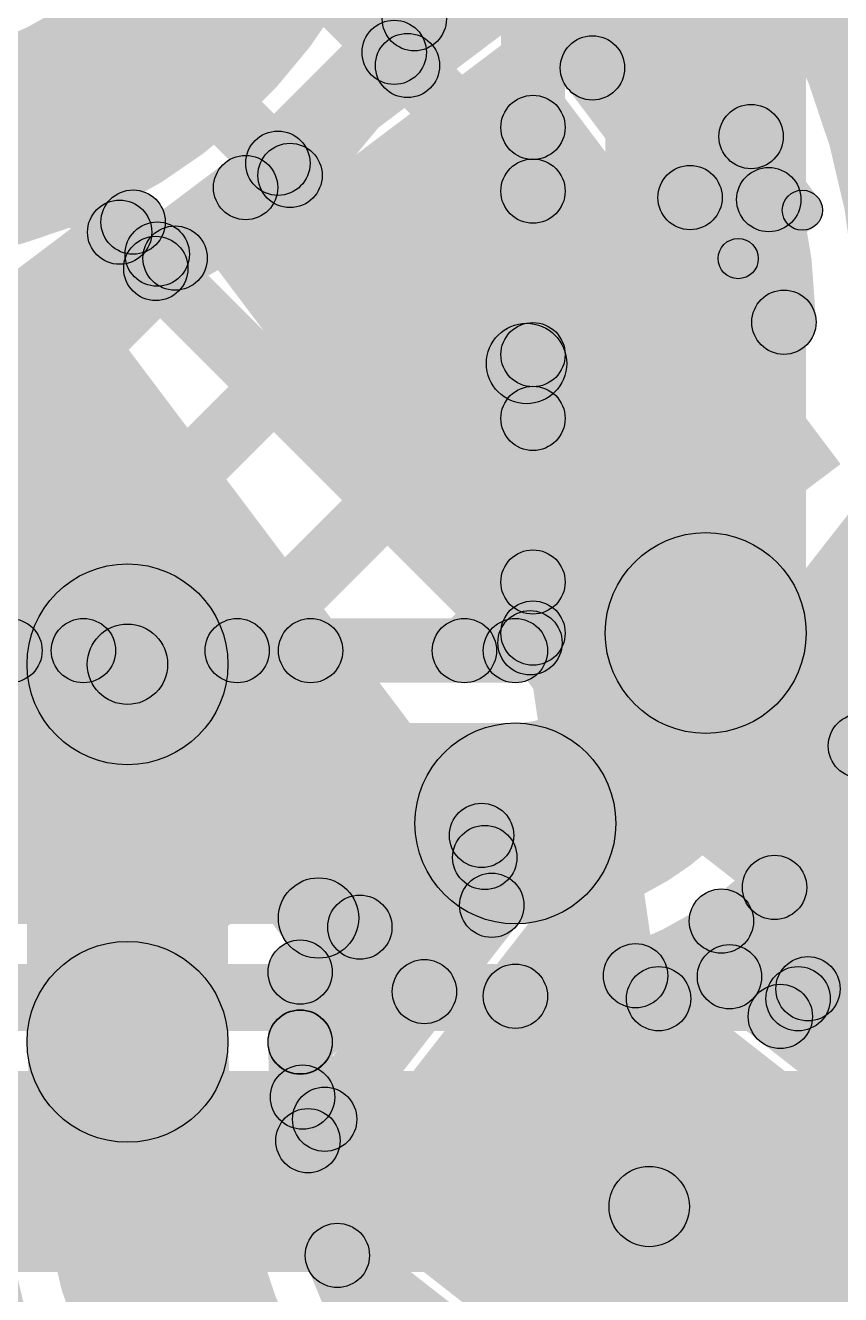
# Model space of a CAD drawing. Header units: millimetres. Extents: x -2.17 to 2.17, y -2.17 to 2.17.
# Drawn here: x -0.6077 to -0.5062, y -0.5983 to -0.4404 of the extents above; entities that cross this region are included whole.
import ezdxf

# ---------------------------------------------------------------- set-up
doc = ezdxf.new("R2010")
doc.units = ezdxf.units.MM
doc.header["$MEASUREMENT"] = 0
for name, color, linetype in [('BottomLayer', 5, 'Continuous'), ('Mechanical2', 216, 'Continuous'), ('TopLayer', 1, 'Continuous'), ('TopOverlay', 2, 'Continuous'), ('TopPaste', 8, 'Continuous'), ('TopSolder', 216, 'Continuous')]:
    doc.layers.add(name, color=color, linetype=linetype)

# ---------------------------------------------------------------- blocks, each defined once
blk = doc.blocks.new('WS2812B_M____245')
at = {"layer": 'TopLayer'}
for points in [[(0.03504, 0.05079), (0.09409, 0.05079), (0.09409, 0.01142), (0.03504, 0.01142)], [(0.03504, -0.01142), (0.09409, -0.01142), (0.09409, -0.05079), (0.03504, -0.05079)]]:
    blk.add_hatch(color=1, dxfattribs=at).paths.add_polyline_path(points)
at = {"layer": 'TopOverlay'}
for points in [[(-0.07, 0.0675), (-0.07, 0.0725), (0.07, 0.0725), (0.07, 0.0675)], [(0.0725, 0.06), (0.0675, 0.06), (0.0675, 0.07), (0.0725, 0.07)]]:
    blk.add_hatch(color=2, dxfattribs=at).paths.add_polyline_path(points)
h = blk.add_hatch(color=2, dxfattribs=at)
edge = h.paths.add_edge_path()
edge.add_arc((0.07, 0.07), 0.0025, 0, 360)
h = blk.add_hatch(color=2, dxfattribs=at)
edge = h.paths.add_edge_path()
edge.add_arc((0.07, 0.07), 0.0025, 0, 360)
h = blk.add_hatch(color=2, dxfattribs=at)
edge = h.paths.add_edge_path()
edge.add_arc((0.07, 0.06), 0.0025, 0, 360)
at = {"layer": 'TopPaste'}
for points in [[(0.03504, 0.05079), (0.09409, 0.05079), (0.09409, 0.01142), (0.03504, 0.01142)], [(0.03504, -0.01142), (0.09409, -0.01142), (0.09409, -0.05079), (0.03504, -0.05079)]]:
    blk.add_hatch(color=8, dxfattribs=at).paths.add_polyline_path(points)
at = {"layer": 'TopSolder'}
for points in [[(0.03104, 0.05479), (0.09809, 0.05479), (0.09809, 0.00742), (0.03104, 0.00742)], [(0.03104, -0.00742), (0.09809, -0.00742), (0.09809, -0.05479), (0.03104, -0.05479)]]:
    blk.add_hatch(color=216, dxfattribs=at).paths.add_polyline_path(points)
at = {"layer": 'TopOverlay'}
for centre in [(0.07, 0.07), (0.07, 0.07), (0.07, 0.06)]:
    blk.add_circle(centre, 0.0025, dxfattribs=at)
blk = doc.blocks.new('WS2812B_M____246')
at = {"layer": 'TopLayer'}
for points in [[(-0.09409, 0.05079), (-0.03504, 0.05079), (-0.03504, 0.01142), (-0.09409, 0.01142)], [(-0.09409, -0.01142), (-0.03504, -0.01142), (-0.03504, -0.05079), (-0.09409, -0.05079)]]:
    blk.add_hatch(color=1, dxfattribs=at).paths.add_polyline_path(points)
at = {"layer": 'TopPaste'}
for points in [[(-0.09409, 0.05079), (-0.03504, 0.05079), (-0.03504, 0.01142), (-0.09409, 0.01142)], [(-0.09409, -0.01142), (-0.03504, -0.01142), (-0.03504, -0.05079), (-0.09409, -0.05079)]]:
    blk.add_hatch(color=8, dxfattribs=at).paths.add_polyline_path(points)
at = {"layer": 'TopSolder'}
for points in [[(-0.09809, 0.05479), (-0.03104, 0.05479), (-0.03104, 0.00742), (-0.09809, 0.00742)], [(-0.09809, -0.00742), (-0.03104, -0.00742), (-0.03104, -0.05479), (-0.09809, -0.05479)]]:
    blk.add_hatch(color=216, dxfattribs=at).paths.add_polyline_path(points)

msp = doc.modelspace()

# ---------------------------------------------------------------- hatches: boundary and pattern name
at = {"layer": 'BottomLayer'}
for points in [[(-0.5405, -0.516), (-0.5485, -0.516), (-0.5485, -0.405), (-0.5405, -0.405)], [(-0.5105, -0.516), (-0.5355, -0.516), (-0.5355, -0.405), (-0.5105, -0.405)], [(-0.55644, -0.44239), (-0.5621, -0.43674), (-0.54733, -0.42197), (-0.54167, -0.42762)], [(-0.5646, -0.44657), (-0.55894, -0.44091), (-0.54167, -0.45818), (-0.54733, -0.46384)], [(-0.60678, -0.52101), (-0.61243, -0.51536), (-0.54733, -0.45025), (-0.54167, -0.45591)], [(-0.57757, -0.46188), (-0.57191, -0.45623), (-0.54167, -0.48647), (-0.54733, -0.49212)], [(-0.63506, -0.52101), (-0.64072, -0.51536), (-0.59187, -0.46651), (-0.58622, -0.47217)], [(-0.59428, -0.47346), (-0.58862, -0.4678), (-0.54204, -0.51438), (-0.54769, -0.52004)], [(-0.61537, -0.48065), (-0.60972, -0.47499), (-0.56935, -0.51536), (-0.57501, -0.52101)], [(-0.64236, -0.48194), (-0.63671, -0.47628), (-0.59763, -0.51536), (-0.60329, -0.52101)], [(-0.57849, -0.52101), (-0.58415, -0.51536), (-0.54733, -0.47854), (-0.54167, -0.48419)], [(-0.50867, -0.56433), (-0.51433, -0.55867), (-0.44894, -0.49328), (-0.44328, -0.49894)], [(-0.55021, -0.52101), (-0.55586, -0.51536), (-0.54733, -0.50682), (-0.54167, -0.51248)], [(-0.70259, -0.52219), (-0.70259, -0.51419), (-0.54669, -0.51419), (-0.54669, -0.52219)], [(-0.70259, -0.55219), (-0.70259, -0.52719), (-0.54669, -0.52719), (-0.54669, -0.55219)], [(-0.50657, -0.53288), (-0.50091, -0.52722), (-0.46947, -0.55867), (-0.47512, -0.56433)], [(-0.51726, -0.55047), (-0.5116, -0.54482), (-0.49775, -0.55867), (-0.50341, -0.56433)], [(-0.53455, -0.56147), (-0.5289, -0.55581), (-0.52603, -0.55867), (-0.53169, -0.56433)], [(-1.03745, -0.5655), (-1.03745, -0.5575), (-0.29659, -0.5575), (-0.29659, -0.5655)], [(-0.70259, -0.56519), (-0.70259, -0.55719), (-0.54669, -0.55719), (-0.54669, -0.56519)], [(-1.06861, -0.5955), (-1.06861, -0.5705), (-0.285, -0.5705), (-0.285, -0.5955)]]:
    msp.add_hatch(color=5, dxfattribs=at).paths.add_polyline_path(points)
h = msp.add_hatch(color=5, dxfattribs=at)
edge = h.paths.add_edge_path()
edge.add_arc((-0.55927, -0.43956), 0.004, 0, 360)
h = msp.add_hatch(color=5, dxfattribs=at)
edge = h.paths.add_edge_path()
edge.add_arc((-0.56177, -0.44374), 0.004, 0, 360)
h = msp.add_hatch(color=5, dxfattribs=at)
edge = h.paths.add_edge_path()
edge.add_arc((-0.5445, -0.45308), 0.004, 0, 360)
h = msp.add_hatch(color=5, dxfattribs=at)
edge = h.paths.add_edge_path()
edge.add_arc((-0.57474, -0.45906), 0.004, 0, 360)
h = msp.add_hatch(color=5, dxfattribs=at)
edge = h.paths.add_edge_path()
edge.add_arc((-0.5445, -0.46101), 0.004, 0, 360)
h = msp.add_hatch(color=5, dxfattribs=at)
edge = h.paths.add_edge_path()
edge.add_arc((-0.58905, -0.46934), 0.004, 0, 360)
h = msp.add_hatch(color=5, dxfattribs=at)
edge = h.paths.add_edge_path()
edge.add_arc((-0.59145, -0.47063), 0.004, 0, 360)
h = msp.add_hatch(color=5, dxfattribs=at)
edge = h.paths.add_edge_path()
edge.add_arc((-0.5445, -0.48136), 0.004, 0, 360)
h = msp.add_hatch(color=5, dxfattribs=at)
edge = h.paths.add_edge_path()
edge.add_arc((-0.5445, -0.48929), 0.004, 0, 360)
h = msp.add_hatch(color=5, dxfattribs=at)
edge = h.paths.add_edge_path()
edge.add_arc((-0.523, -0.516), 0.0125, 0, 360)
h = msp.add_hatch(color=5, dxfattribs=at)
edge = h.paths.add_edge_path()
edge.add_arc((-0.523, -0.516), 0.0125, 0, 360)
h = msp.add_hatch(color=5, dxfattribs=at)
edge = h.paths.add_edge_path()
edge.add_arc((-0.5445, -0.50965), 0.004, 0, 360)
h = msp.add_hatch(color=5, dxfattribs=at)
edge = h.paths.add_edge_path()
edge.add_arc((-0.54487, -0.51721), 0.004, 0, 360)
h = msp.add_hatch(color=5, dxfattribs=at)
edge = h.paths.add_edge_path()
edge.add_arc((-0.5445, -0.516), 0.004, 0, 360)
h = msp.add_hatch(color=5, dxfattribs=at)
edge = h.paths.add_edge_path()
edge.add_arc((-0.5445, -0.516), 0.004, 0, 360)
h = msp.add_hatch(color=5, dxfattribs=at)
edge = h.paths.add_edge_path()
edge.add_arc((-0.6096, -0.51819), 0.004, 0, 360)
h = msp.add_hatch(color=5, dxfattribs=at)
edge = h.paths.add_edge_path()
edge.add_arc((-0.60046, -0.51819), 0.004, 0, 360)
h = msp.add_hatch(color=5, dxfattribs=at)
edge = h.paths.add_edge_path()
edge.add_arc((-0.58132, -0.51819), 0.004, 0, 360)
h = msp.add_hatch(color=5, dxfattribs=at)
edge = h.paths.add_edge_path()
edge.add_arc((-0.57218, -0.51819), 0.004, 0, 360)
h = msp.add_hatch(color=5, dxfattribs=at)
edge = h.paths.add_edge_path()
edge.add_arc((-0.55304, -0.51819), 0.004, 0, 360)
h = msp.add_hatch(color=5, dxfattribs=at)
edge = h.paths.add_edge_path()
edge.add_arc((-0.54669, -0.51819), 0.004, 0, 360)
h = msp.add_hatch(color=5, dxfattribs=at)
edge = h.paths.add_edge_path()
edge.add_arc((-0.54669, -0.51819), 0.004, 0, 360)
h = msp.add_hatch(color=5, dxfattribs=at)
edge = h.paths.add_edge_path()
edge.add_arc((-0.54669, -0.53969), 0.0125, 0, 360)
h = msp.add_hatch(color=5, dxfattribs=at)
edge = h.paths.add_edge_path()
edge.add_arc((-0.54669, -0.53969), 0.0125, 0, 360)
h = msp.add_hatch(color=5, dxfattribs=at)
edge = h.paths.add_edge_path()
edge.add_arc((-0.50374, -0.53005), 0.004, 0, 360)
h = msp.add_hatch(color=5, dxfattribs=at)
edge = h.paths.add_edge_path()
edge.add_arc((-0.51443, -0.54765), 0.004, 0, 360)
h = msp.add_hatch(color=5, dxfattribs=at)
edge = h.paths.add_edge_path()
edge.add_arc((-0.53173, -0.55864), 0.004, 0, 360)
h = msp.add_hatch(color=5, dxfattribs=at)
edge = h.paths.add_edge_path()
edge.add_arc((-0.54669, -0.56119), 0.004, 0, 360)
h = msp.add_hatch(color=5, dxfattribs=at)
edge = h.paths.add_edge_path()
edge.add_arc((-0.54669, -0.56119), 0.004, 0, 360)
h = msp.add_hatch(color=5, dxfattribs=at)
edge = h.paths.add_edge_path()
edge.add_arc((-0.52886, -0.5615), 0.004, 0, 360)
h = msp.add_hatch(color=5, dxfattribs=at)
edge = h.paths.add_edge_path()
edge.add_arc((-0.5115, -0.5615), 0.004, 0, 360)
at = {"layer": 'TopLayer'}
for points in [[(-0.57731, -0.40558), (-0.57165, -0.39992), (-0.51232, -0.45925), (-0.51798, -0.4649)], [(-0.60014, -0.41103), (-0.59448, -0.40537), (-0.5573, -0.44256), (-0.56295, -0.44821)], [(-0.6433, -0.50097), (-0.64895, -0.49531), (-0.55977, -0.40613), (-0.55412, -0.41178)], [(-0.61627, -0.42318), (-0.61061, -0.41752), (-0.57343, -0.45471), (-0.57908, -0.46037)], [(-0.57744, -0.46339), (-0.5831, -0.45774), (-0.54282, -0.41746), (-0.53717, -0.42312)], [(-0.6324, -0.43534), (-0.62674, -0.42968), (-0.59313, -0.4633), (-0.59878, -0.46895)], [(-0.58886, -0.47205), (-0.59367, -0.46566), (-0.54799, -0.43123), (-0.54317, -0.43762)], [(-0.54878, -0.43683), (-0.54239, -0.43202), (-0.51006, -0.47491), (-0.51645, -0.47973)], [(-0.53427, -0.44851), (-0.53993, -0.44285), (-0.52956, -0.43248), (-0.5239, -0.43814)], [(-0.52212, -0.46464), (-0.52777, -0.45898), (-0.52018, -0.45139), (-0.51453, -0.45705)], [(-0.63637, -0.50159), (-0.64119, -0.4952), (-0.59668, -0.46166), (-0.59187, -0.46805)], [(-0.59747, -0.46727), (-0.59108, -0.46245), (-0.58807, -0.46644), (-0.59446, -0.47126)], [(-0.55025, -0.48318), (-0.54036, -0.48174), (-0.52508, -0.58665), (-0.53498, -0.58809)], [(-0.62276, -0.49133), (-0.61478, -0.48532), (-0.59099, -0.51688), (-0.59898, -0.5229)], [(-0.63994, -0.53239), (-0.63994, -0.50739), (-0.59498, -0.50739), (-0.59498, -0.53239)], [(-0.59898, -0.5229), (-0.59099, -0.51688), (-0.5672, -0.54845), (-0.57519, -0.55447)], [(-0.58248, -0.56687), (-0.60748, -0.56687), (-0.60748, -0.51989), (-0.58248, -0.51989)], [(-0.57107, -0.56139), (-0.57589, -0.555), (-0.55331, -0.53798), (-0.54849, -0.54437)], [(-0.57065, -0.56974), (-0.57631, -0.56409), (-0.55333, -0.5411), (-0.54767, -0.54676)], [(-0.55486, -0.54175), (-0.54694, -0.5406), (-0.54568, -0.54931), (-0.55359, -0.55046)], [(-0.56936, -0.58163), (-0.57567, -0.5767), (-0.55279, -0.54742), (-0.54648, -0.55235)], [(-0.52352, -0.555), (-0.51859, -0.54869), (-0.47657, -0.58152), (-0.48149, -0.58783)], [(-0.56888, -0.55542), (-0.56322, -0.54977), (-0.5552, -0.55779), (-0.56085, -0.56345)], [(-0.52501, -0.55242), (-0.51709, -0.55127), (-0.51609, -0.55819), (-0.524, -0.55934)], [(-0.52251, -0.56192), (-0.51758, -0.55561), (-0.47954, -0.58533), (-0.48447, -0.59164)], [(-0.51088, -0.56654), (-0.51654, -0.56088), (-0.5131, -0.55744), (-0.50744, -0.5631)], [(-0.56948, -0.56687), (-0.57748, -0.56687), (-0.57748, -0.55819), (-0.56948, -0.55819)], [(-0.57601, -0.57658), (-0.57035, -0.57092), (-0.5676, -0.57367), (-0.57326, -0.57933)], [(-0.57131, -0.59659), (-0.56639, -0.59029), (-0.51487, -0.63054), (-0.51979, -0.63684)]]:
    msp.add_hatch(color=1, dxfattribs=at).paths.add_polyline_path(points)
h = msp.add_hatch(color=1, dxfattribs=at)
edge = h.paths.add_edge_path()
edge.add_arc((-0.56012, -0.44538), 0.004, 0, 360)
h = msp.add_hatch(color=1, dxfattribs=at)
edge = h.paths.add_edge_path()
edge.add_arc((-0.5371, -0.44568), 0.004, 0, 360)
h = msp.add_hatch(color=1, dxfattribs=at)
edge = h.paths.add_edge_path()
edge.add_arc((-0.51735, -0.45422), 0.004, 0, 360)
h = msp.add_hatch(color=1, dxfattribs=at)
edge = h.paths.add_edge_path()
edge.add_arc((-0.57625, -0.45754), 0.004, 0, 360)
h = msp.add_hatch(color=1, dxfattribs=at)
edge = h.paths.add_edge_path()
edge.add_arc((-0.58027, -0.46057), 0.004, 0, 360)
h = msp.add_hatch(color=1, dxfattribs=at)
edge = h.paths.add_edge_path()
edge.add_arc((-0.52495, -0.46181), 0.004, 0, 360)
h = msp.add_hatch(color=1, dxfattribs=at)
edge = h.paths.add_edge_path()
edge.add_arc((-0.51515, -0.46207), 0.004, 0, 360)
h = msp.add_hatch(color=1, dxfattribs=at)
edge = h.paths.add_edge_path()
edge.add_arc((-0.59428, -0.46486), 0.004, 0, 360)
h = msp.add_hatch(color=1, dxfattribs=at)
edge = h.paths.add_edge_path()
edge.add_arc((-0.59428, -0.46486), 0.004, 0, 360)
h = msp.add_hatch(color=1, dxfattribs=at)
edge = h.paths.add_edge_path()
edge.add_arc((-0.59595, -0.46612), 0.004, 0, 360)
h = msp.add_hatch(color=1, dxfattribs=at)
edge = h.paths.add_edge_path()
edge.add_arc((-0.59127, -0.46885), 0.004, 0, 360)
h = msp.add_hatch(color=1, dxfattribs=at)
edge = h.paths.add_edge_path()
edge.add_arc((-0.59127, -0.46885), 0.004, 0, 360)
h = msp.add_hatch(color=1, dxfattribs=at)
edge = h.paths.add_edge_path()
edge.add_arc((-0.51326, -0.47732), 0.004, 0, 360)
h = msp.add_hatch(color=1, dxfattribs=at)
edge = h.paths.add_edge_path()
edge.add_arc((-0.51326, -0.47732), 0.004, 0, 360)
h = msp.add_hatch(color=1, dxfattribs=at)
edge = h.paths.add_edge_path()
edge.add_arc((-0.5453, -0.48246), 0.005, 0, 360)
h = msp.add_hatch(color=1, dxfattribs=at)
edge = h.paths.add_edge_path()
edge.add_arc((-0.59498, -0.51989), 0.0125, 0, 360)
h = msp.add_hatch(color=1, dxfattribs=at)
edge = h.paths.add_edge_path()
edge.add_arc((-0.59498, -0.51989), 0.0125, 0, 360)
h = msp.add_hatch(color=1, dxfattribs=at)
edge = h.paths.add_edge_path()
edge.add_arc((-0.59498, -0.51989), 0.0125, 0, 360)
h = msp.add_hatch(color=1, dxfattribs=at)
edge = h.paths.add_edge_path()
edge.add_arc((-0.59498, -0.51989), 0.005, 0, 360)
h = msp.add_hatch(color=1, dxfattribs=at)
edge = h.paths.add_edge_path()
edge.add_arc((-0.59498, -0.51989), 0.005, 0, 360)
h = msp.add_hatch(color=1, dxfattribs=at)
edge = h.paths.add_edge_path()
edge.add_arc((-0.5509, -0.54118), 0.004, 0, 360)
h = msp.add_hatch(color=1, dxfattribs=at)
edge = h.paths.add_edge_path()
edge.add_arc((-0.5509, -0.54118), 0.004, 0, 360)
h = msp.add_hatch(color=1, dxfattribs=at)
edge = h.paths.add_edge_path()
edge.add_arc((-0.5505, -0.54393), 0.004, 0, 360)
h = msp.add_hatch(color=1, dxfattribs=at)
edge = h.paths.add_edge_path()
edge.add_arc((-0.54963, -0.54988), 0.004, 0, 360)
h = msp.add_hatch(color=1, dxfattribs=at)
edge = h.paths.add_edge_path()
edge.add_arc((-0.54963, -0.54988), 0.004, 0, 360)
h = msp.add_hatch(color=1, dxfattribs=at)
edge = h.paths.add_edge_path()
edge.add_arc((-0.57119, -0.55146), 0.005, 0, 360)
h = msp.add_hatch(color=1, dxfattribs=at)
edge = h.paths.add_edge_path()
edge.add_arc((-0.52105, -0.55184), 0.004, 0, 360)
h = msp.add_hatch(color=1, dxfattribs=at)
edge = h.paths.add_edge_path()
edge.add_arc((-0.52105, -0.55184), 0.004, 0, 360)
h = msp.add_hatch(color=1, dxfattribs=at)
edge = h.paths.add_edge_path()
edge.add_arc((-0.56605, -0.5526), 0.004, 0, 360)
h = msp.add_hatch(color=1, dxfattribs=at)
edge = h.paths.add_edge_path()
edge.add_arc((-0.57348, -0.55819), 0.004, 0, 360)
h = msp.add_hatch(color=1, dxfattribs=at)
edge = h.paths.add_edge_path()
edge.add_arc((-0.57348, -0.55819), 0.004, 0, 360)
h = msp.add_hatch(color=1, dxfattribs=at)
edge = h.paths.add_edge_path()
edge.add_arc((-0.59498, -0.56687), 0.0125, 0, 360)
h = msp.add_hatch(color=1, dxfattribs=at)
edge = h.paths.add_edge_path()
edge.add_arc((-0.59498, -0.56687), 0.0125, 0, 360)
h = msp.add_hatch(color=1, dxfattribs=at)
edge = h.paths.add_edge_path()
edge.add_arc((-0.52004, -0.55877), 0.004, 0, 360)
h = msp.add_hatch(color=1, dxfattribs=at)
edge = h.paths.add_edge_path()
edge.add_arc((-0.52004, -0.55877), 0.004, 0, 360)
h = msp.add_hatch(color=1, dxfattribs=at)
edge = h.paths.add_edge_path()
edge.add_arc((-0.55802, -0.56062), 0.004, 0, 360)
h = msp.add_hatch(color=1, dxfattribs=at)
edge = h.paths.add_edge_path()
edge.add_arc((-0.51027, -0.56027), 0.004, 0, 360)
h = msp.add_hatch(color=1, dxfattribs=at)
edge = h.paths.add_edge_path()
edge.add_arc((-0.51371, -0.56371), 0.004, 0, 360)
h = msp.add_hatch(color=1, dxfattribs=at)
edge = h.paths.add_edge_path()
edge.add_arc((-0.57348, -0.56687), 0.004, 0, 360)
h = msp.add_hatch(color=1, dxfattribs=at)
edge = h.paths.add_edge_path()
edge.add_arc((-0.57348, -0.56687), 0.004, 0, 360)
h = msp.add_hatch(color=1, dxfattribs=at)
edge = h.paths.add_edge_path()
edge.add_arc((-0.57348, -0.56692), 0.004, 0, 360)
h = msp.add_hatch(color=1, dxfattribs=at)
edge = h.paths.add_edge_path()
edge.add_arc((-0.57318, -0.57375), 0.004, 0, 360)
h = msp.add_hatch(color=1, dxfattribs=at)
edge = h.paths.add_edge_path()
edge.add_arc((-0.57043, -0.5765), 0.004, 0, 360)
h = msp.add_hatch(color=1, dxfattribs=at)
edge = h.paths.add_edge_path()
edge.add_arc((-0.57251, -0.57917), 0.004, 0, 360)
h = msp.add_hatch(color=1, dxfattribs=at)
edge = h.paths.add_edge_path()
edge.add_arc((-0.57251, -0.57917), 0.004, 0, 360)
h = msp.add_hatch(color=1, dxfattribs=at)
edge = h.paths.add_edge_path()
edge.add_arc((-0.53003, -0.58737), 0.005, 0, 360)
h = msp.add_hatch(color=1, dxfattribs=at)
edge = h.paths.add_edge_path()
edge.add_arc((-0.56885, -0.59344), 0.004, 0, 360)
h = msp.add_hatch(color=1, dxfattribs=at)
edge = h.paths.add_edge_path()
edge.add_arc((-0.56885, -0.59344), 0.004, 0, 360)

# ---------------------------------------------------------------- linework, layer by layer
at = {"layer": 'BottomLayer'}
for points, const_width in [([(-0.571, -0.402, -0.414214), (-0.62661, -0.45761)], 0.025), ([(-0.5495, -0.402, -0.414214), (-0.62661, -0.47911)], 0.008), ([(-0.523, -0.516, -0.414214), (-0.54669, -0.53969)], 0.025), ([(-0.5445, -0.516, -0.414214), (-0.54669, -0.51819)], 0.008), ([(-0.5015, -0.516, -0.414214), (-0.54669, -0.56119)], 0.008)]:
    msp.add_lwpolyline(points, format="xyb", dxfattribs=dict(at, const_width=const_width))
for centre, radius in [((-0.55927, -0.43956), 0.004), ((-0.56177, -0.44374), 0.004), ((-0.5445, -0.45308), 0.004), ((-0.57474, -0.45906), 0.004), ((-0.5445, -0.46101), 0.004), ((-0.58905, -0.46934), 0.004), ((-0.59145, -0.47063), 0.004), ((-0.5445, -0.48136), 0.004), ((-0.5445, -0.48929), 0.004), ((-0.523, -0.516), 0.0125), ((-0.523, -0.516), 0.0125), ((-0.5445, -0.50965), 0.004), ((-0.54487, -0.51721), 0.004), ((-0.5445, -0.516), 0.004), ((-0.5445, -0.516), 0.004), ((-0.6096, -0.51819), 0.004), ((-0.60046, -0.51819), 0.004), ((-0.58132, -0.51819), 0.004), ((-0.57218, -0.51819), 0.004), ((-0.55304, -0.51819), 0.004), ((-0.54669, -0.51819), 0.004), ((-0.54669, -0.51819), 0.004), ((-0.54669, -0.53969), 0.0125), ((-0.54669, -0.53969), 0.0125), ((-0.50374, -0.53005), 0.004), ((-0.51443, -0.54765), 0.004), ((-0.53173, -0.55864), 0.004), ((-0.54669, -0.56119), 0.004), ((-0.54669, -0.56119), 0.004), ((-0.52886, -0.5615), 0.004), ((-0.5115, -0.5615), 0.004)]:
    msp.add_circle(centre, radius, dxfattribs=at)
at = {"layer": 'Mechanical2', "const_width": 0.01}
for points in [[(2.16535, 0.001, 1), (-2.16535, 0.001, 1)], [(2.08135, -0.01, 1), (-2.04935, -0.01, 1)], [(1.84055, 0.001, 1), (-1.84055, 0.001, 1)], [(1.6437, 0.001, 1), (-1.6437, 0.001, 1)], [(1.50394, 0, 1), (-1.50394, 0, 1)], [(1.30709, 0.001, 1), (-1.30709, 0.001, 1)], [(1.17323, 0.001, 1), (-1.17323, 0.001, 1)], [(0.97638, 0.001, 1), (-0.97638, 0.001, 1)], [(0.84252, 0.001, 1), (-0.84252, 0.001, 1)], [(0.64567, 0.001, 1), (-0.64567, 0.001, 1)], [(0.51081, -0.01261, 1), (-0.51281, -0.01261, 1)]]:
    msp.add_lwpolyline(points, format="xyb", close=True, dxfattribs=at)
at = {"layer": 'TopLayer'}
for points, const_width in [([(-0.59173, -0.37933, -0.414214), (-0.49173, -0.47933)], 0.025), ([(-0.58767, -0.40093, -0.391745), (-0.51326, -0.47732)], 0.008), ([(-0.664, -0.58891, -0.414214), (-0.59498, -0.51989)], 0.025), ([(-0.49498, -0.66687, -0.414214), (-0.59498, -0.56687)], 0.025), ([(-0.49498, -0.68837, -0.414214), (-0.61648, -0.56687)], 0.008), ([(-0.57251, -0.57917, -0.039344), (-0.57348, -0.56687)], 0.008), ([(-0.49498, -0.64537, -0.316344), (-0.56885, -0.59344)], 0.008)]:
    msp.add_lwpolyline(points, format="xyb", dxfattribs=dict(at, const_width=const_width))
for centre, radius in [((-0.56012, -0.44538), 0.004), ((-0.5371, -0.44568), 0.004), ((-0.51735, -0.45422), 0.004), ((-0.57625, -0.45754), 0.004), ((-0.58027, -0.46057), 0.004), ((-0.52495, -0.46181), 0.004), ((-0.51515, -0.46207), 0.004), ((-0.59428, -0.46486), 0.004), ((-0.59428, -0.46486), 0.004), ((-0.59595, -0.46612), 0.004), ((-0.59127, -0.46885), 0.004), ((-0.59127, -0.46885), 0.004), ((-0.51326, -0.47732), 0.004), ((-0.51326, -0.47732), 0.004), ((-0.5453, -0.48246), 0.005), ((-0.59498, -0.51989), 0.0125), ((-0.59498, -0.51989), 0.0125), ((-0.59498, -0.51989), 0.0125), ((-0.59498, -0.51989), 0.005), ((-0.59498, -0.51989), 0.005), ((-0.5509, -0.54118), 0.004), ((-0.5509, -0.54118), 0.004), ((-0.5505, -0.54393), 0.004), ((-0.54963, -0.54988), 0.004), ((-0.54963, -0.54988), 0.004), ((-0.57119, -0.55146), 0.005), ((-0.52105, -0.55184), 0.004), ((-0.52105, -0.55184), 0.004), ((-0.56605, -0.5526), 0.004), ((-0.57348, -0.55819), 0.004), ((-0.57348, -0.55819), 0.004), ((-0.59498, -0.56687), 0.0125), ((-0.59498, -0.56687), 0.0125), ((-0.52004, -0.55877), 0.004), ((-0.52004, -0.55877), 0.004), ((-0.55802, -0.56062), 0.004), ((-0.51027, -0.56027), 0.004), ((-0.51371, -0.56371), 0.004), ((-0.57348, -0.56687), 0.004), ((-0.57348, -0.56687), 0.004), ((-0.57348, -0.56692), 0.004), ((-0.57318, -0.57375), 0.004), ((-0.57043, -0.5765), 0.004), ((-0.57251, -0.57917), 0.004), ((-0.57251, -0.57917), 0.004), ((-0.53003, -0.58737), 0.005), ((-0.56885, -0.59344), 0.004), ((-0.56885, -0.59344), 0.004)]:
    msp.add_circle(centre, radius, dxfattribs=at)

# ---------------------------------------------------------------- block references
for name, p, rotation in [('WS2812B_M____245', (-0.609, -0.44961), 307), ('WS2812B_M____246', (-0.46, -0.60261), 322.0000000000001)]:
    msp.add_blockref(name, p, dxfattribs=dict(rotation=rotation))

doc.saveas('drawing.dxf')
